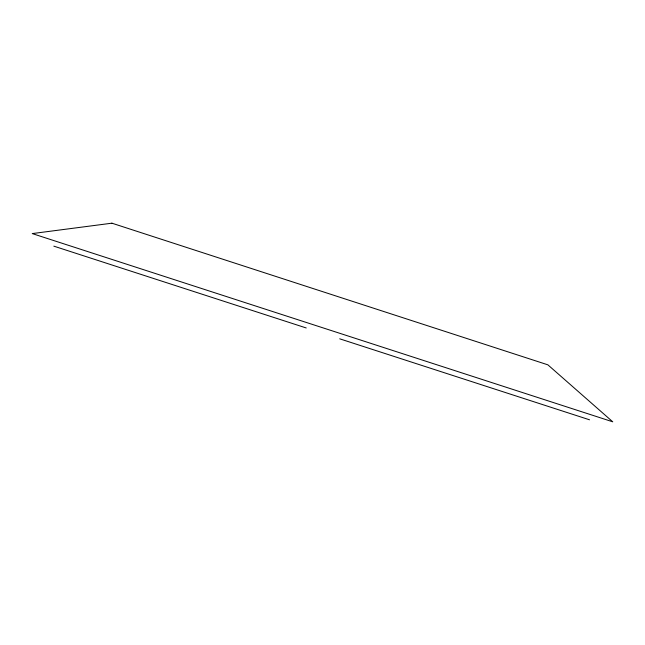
<?xml version="1.0" encoding="UTF-8"?>
<svg xmlns="http://www.w3.org/2000/svg" width="645" height="645" viewBox="0 0 645 645"><rect width="100%" height="100%" fill="white"/><g stroke="black" fill="none" stroke-linecap="round" stroke-linejoin="round"><path stroke-width="0.97" d="M53.825 246.148L306.23 327.966M339.713 338.819L589.554 419.806M111.924 223.186L32.25 233.587L612.75 421.814L547.871 364.828L111.924 223.186"/></g></svg>
